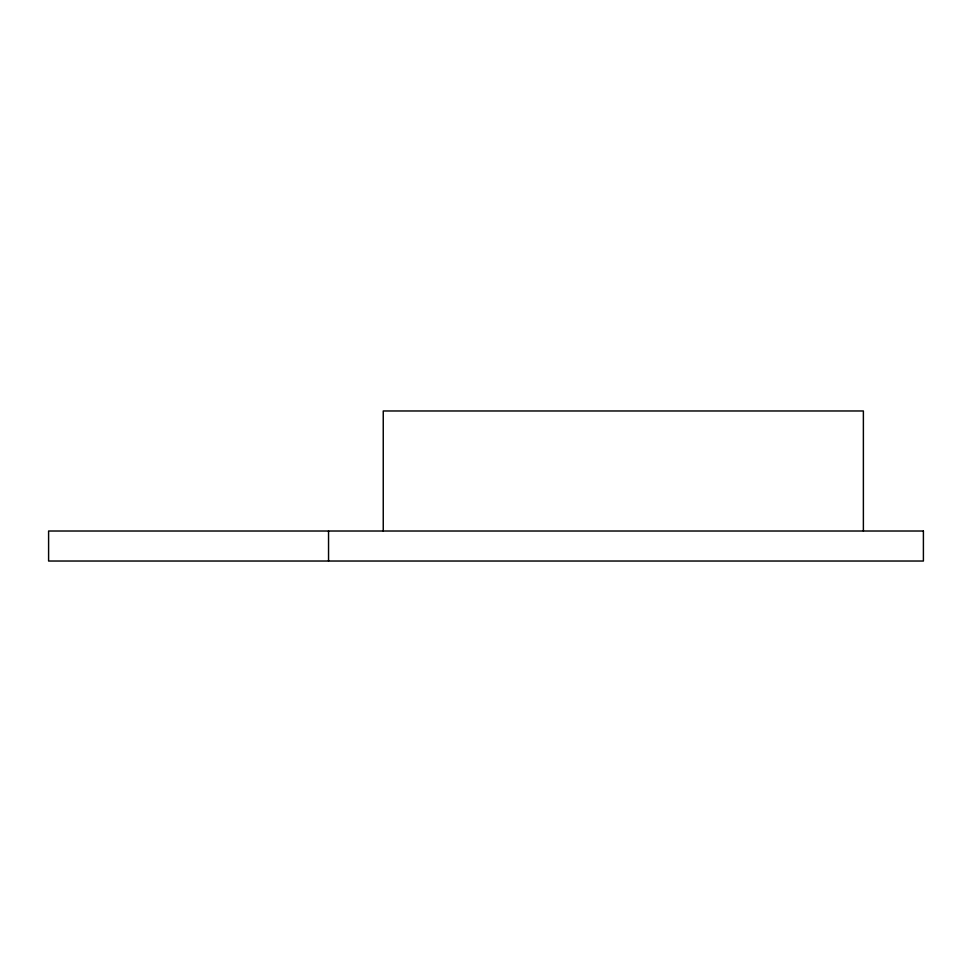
<?xml version="1.0" encoding="UTF-8"?>
<svg xmlns="http://www.w3.org/2000/svg" width="972" height="972" viewBox="0 0 972 972"><rect width="100%" height="100%" fill="white"/><g stroke="black" fill="none" stroke-linecap="round" stroke-linejoin="round"><path stroke-width="1.46" d="M863.379 531.016L863.379 410.974L383.247 410.974L383.247 531.016M328.548 531.016L328.548 561.026M923.4 531.016L48.6 531.016L48.6 561.026L923.4 561.026L923.4 531.016"/></g></svg>
